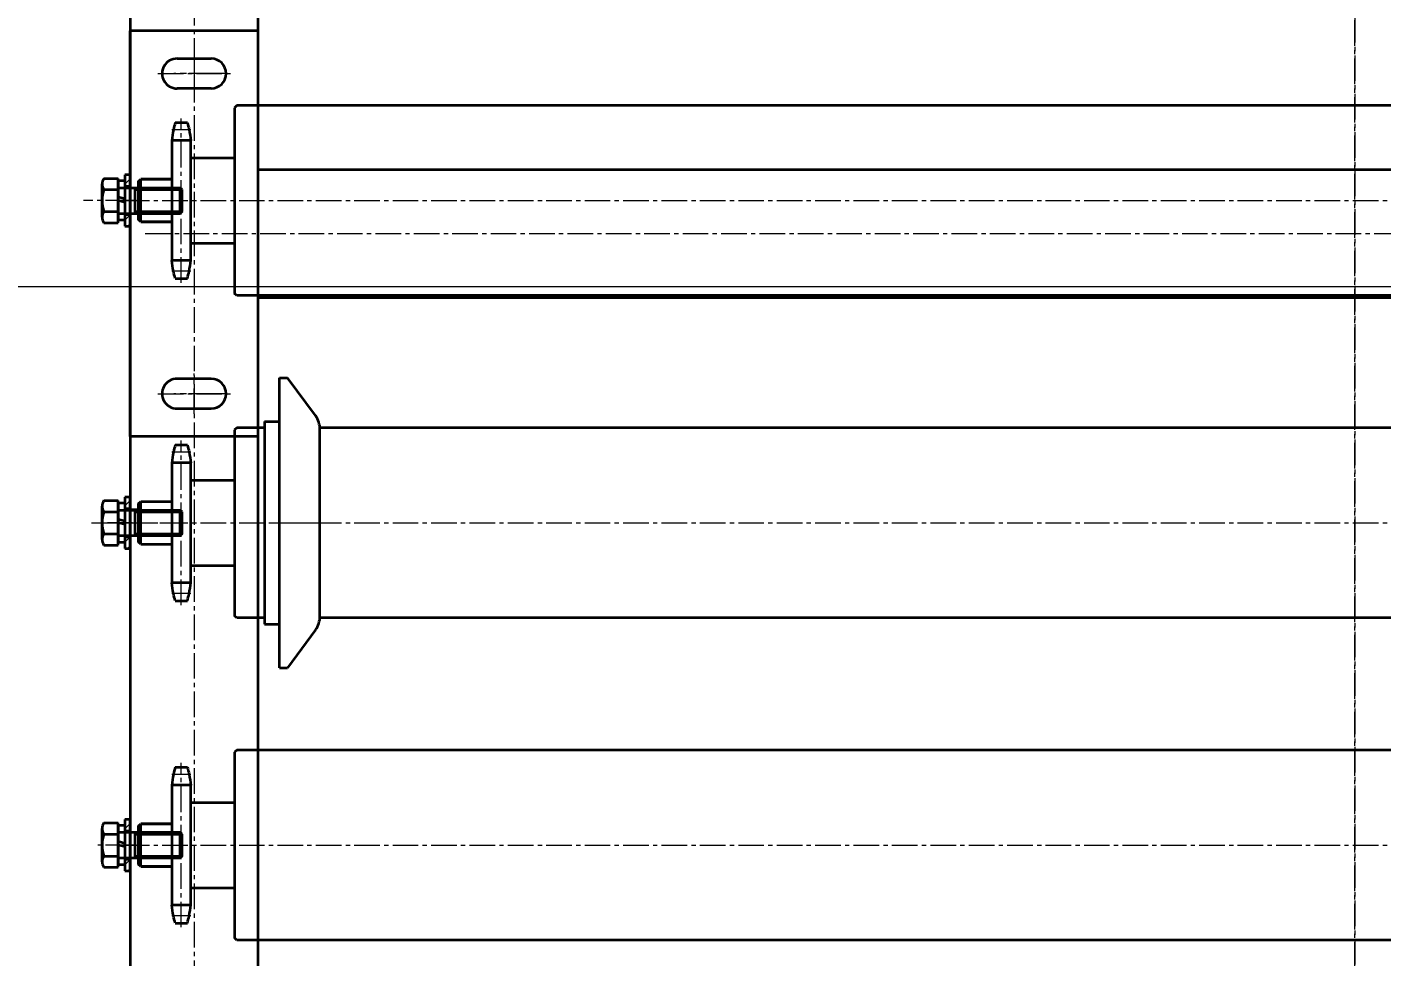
# Model space of a CAD drawing. Header units: millimetres. Extents: x -67280 to 67280, y -47520 to 47520.
# Drawn here: x -47870 to -47235, y -14346 to -13911 of the extents above; entities that cross this region are included whole.
import ezdxf

# ---------------------------------------------------------------- set-up
doc = ezdxf.new("R2010")
doc.units = ezdxf.units.MM
doc.linetypes.add('点画线', pattern=[18, 12, -2, 2, -2])
doc.layers.get('0').update_dxf_attribs({"lineweight": 35})
for name, color, linetype, lineweight in [('EB0', 7, 'Continuous', 35), ('EB0_1', 7, 'Continuous', 35), ('中心线层', 1, '点画线', 18), ('尺寸线层', 4, 'Continuous', 18), ('粗实线层', 7, 'Continuous', 35)]:
    doc.layers.add(name, color=color, linetype=linetype, lineweight=lineweight)
doc.styles.add('标准', font='', dxfattribs={"width": 0.667})
doc.styles.get('标准').set_extended_font_data('宋体')
doc.dimstyles.new('标准', dxfattribs={"dimscale": 160, "dimtxt": 2, "dimasz": 1, "dimexe": 1, "dimexo": 0, "dimgap": 1, "dimtad": 1, "dimdec": 1, "dimdsep": 46, "dimtxsty": '标准', "dimblk": '_CAXARROW', "dimcen": 0, "dimdle": 2, "dimaunit": 1, "dimadec": 0, "dimazin": 2, "dimtfac": 0.707107, "dimtdec": 3, "dimtmove": 0, "dimatfit": 3, "dimfxl": 0, "dimfrac": 2, "dimtolj": 1, "dimarcsym": 0})

# ---------------------------------------------------------------- blocks, each defined once
blk = doc.blocks.new('*X501')
at = {"layer": '尺寸线层', "linetype": 'Continuous', "lineweight": 18}
for points in [[(-51183.27, -8857.31), (-51163.27, -9017.31), (-51203.27, -9017.31)], [(-51183.27, -14032.31), (-51163.27, -13872.31), (-51203.27, -13872.31)]]:
    blk.add_hatch(color=0, dxfattribs=at).paths.add_polyline_path(points, flags=0)
at = {"layer": '尺寸线层', "color": 0}
for p, q in [((-50396.35, -8857.31), (-51343.27, -8857.31)), ((-46007.99, -14032.31), (-51343.27, -14032.31))]:
    blk.add_line(p, q, dxfattribs=at)
at = {"layer": '尺寸线层', "color": 0, "linetype": 'Continuous', "lineweight": 18}
blk.add_line((-51183.27, -8857.31), (-51183.27, -14032.31), dxfattribs=at)
at = {"layer": '尺寸线层', "color": 0, "insert": (-51503.27, -11444.81), "char_height": 320, "width": 1231.786, "attachment_point": 5, "rotation": 90, "line_spacing_factor": 1.15057, "style": '标准'}
blk.add_mtext('\\T1.1;5175', dxfattribs=at)
blk = doc.blocks.new('_CAXARROW')
blk.add_hatch(color=0).paths.add_polyline_path([(0, 0), (-1, 0.125), (-1, -0.125)], flags=0)
blk = doc.blocks.new('*X502')
at = {"layer": '尺寸线层', "linetype": 'Continuous', "lineweight": 18}
for points in [[(-51183.27, -14032.31), (-51163.27, -14192.31), (-51203.27, -14192.31)], [(-51183.27, -18397.31), (-51163.27, -18237.31), (-51203.27, -18237.31)]]:
    blk.add_hatch(color=0, dxfattribs=at).paths.add_polyline_path(points, flags=0)
at = {"layer": '尺寸线层', "color": 0}
for p, q in [((-46007.99, -14032.31), (-51343.27, -14032.31)), ((-46007.99, -18397.31), (-51343.27, -18397.31))]:
    blk.add_line(p, q, dxfattribs=at)
at = {"layer": '尺寸线层', "color": 0, "linetype": 'Continuous', "lineweight": 18}
blk.add_line((-51183.27, -14032.31), (-51183.27, -18397.31), dxfattribs=at)
at = {"layer": '尺寸线层', "color": 0, "insert": (-51503.27, -16214.81), "char_height": 320, "width": 1246.0153, "attachment_point": 5, "rotation": 90, "line_spacing_factor": 1.15057, "style": '标准'}
blk.add_mtext('\\T1.1;4365', dxfattribs=at)
blk = doc.blocks.new('*X1348')
at = {"layer": 'EB0', "linetype": '点画线', "lineweight": 18}
for p, q in [((-550, 579.5), (-550, 656.5)), ((-545.55, 651.16), (-554.45, 651.16)), ((-573.5, 618), (-595.89, 618)), ((-576.93, 618), (588.1, 618)), ((-545.55, 584.83), (-554.45, 584.83)), ((-550, 428.5), (-550, 505.5)), ((-545.55, 500.16), (-554.45, 500.16)), ((-592.1, 467), (-548.6, 467)), ((-575.5, 467), (-584.6, 467)), ((-576.93, 467), (588.1, 467)), ((-507, 467), (-482.02, 467)), ((-545.55, 433.83), (-554.45, 433.83)), ((-550, 277.5), (-550, 354.5)), ((-545.55, 349.16), (-554.45, 349.16)), ((-573.5, 316), (-589.1, 316)), ((-576.93, 316), (588.1, 316)), ((-545.55, 282.83), (-554.45, 282.83))]:
    blk.add_line(p, q, dxfattribs=at)
at = {"layer": 'EB0'}
for p, q in [((-576.5, 630), (-576.5, 606)), ((-574, 630), (-576.5, 630)), ((-574, 606), (-574, 630)), ((-587.1, 610.21), (-587.1, 625.79)), ((-586.33, 628.39), (-579.6, 628.39)), ((-586.33, 623.2), (-579.6, 623.2)), ((-579.6, 607.61), (-579.6, 628.39)), ((-579.6, 627.2), (-579.6, 608.8)), ((-576.5, 627.2), (-579.6, 627.2)), ((-579.6, 612), (-579.6, 624)), ((-579.6, 624), (-550.5, 624)), ((-576.5, 627.2), (-576.5, 608.8)), ((-574, 624.5), (-576.5, 624.5)), ((-571.6, 612), (-571.6, 624)), ((-571.6, 623.1), (-549.6, 623.1)), ((-549.6, 623.1), (-550.5, 624)), ((-550.5, 612), (-550.5, 624)), ((-549.6, 612.9), (-549.6, 623.1)), ((-576.5, 618.8), (-579.6, 619.63)), ((-576.9, 617.31), (-579.6, 618.03)), ((-576.5, 617.2), (-576.9, 617.31)), ((-586.33, 612.8), (-579.6, 612.8)), ((-579.6, 612), (-550.5, 612)), ((-576.5, 611.5), (-574, 611.5)), ((-571.6, 612.9), (-549.6, 612.9)), ((-549.6, 612.9), (-550.5, 612)), ((-586.33, 607.61), (-579.6, 607.61)), ((-576.5, 608.8), (-579.6, 608.8)), ((-576.5, 606), (-574, 606)), ((-586.33, 477.39), (-579.6, 477.39)), ((-579.6, 456.61), (-579.6, 477.39)), ((-579.6, 476.2), (-579.6, 457.8)), ((-576.5, 476.2), (-579.6, 476.2)), ((-576.5, 479), (-576.5, 455)), ((-574, 479), (-576.5, 479)), ((-576.5, 476.2), (-576.5, 457.8)), ((-574, 455), (-574, 479)), ((-587.1, 459.21), (-587.1, 474.79)), ((-586.33, 472.2), (-579.6, 472.2)), ((-579.6, 461), (-579.6, 473)), ((-579.6, 473), (-550.5, 473)), ((-574, 473.5), (-576.5, 473.5)), ((-570, 473.1), (-574, 473.1)), ((-571.6, 461), (-571.6, 473)), ((-571.6, 472.1), (-549.6, 472.1)), ((-549.6, 472.1), (-550.5, 473)), ((-550.5, 461), (-550.5, 473)), ((-549.6, 461.9), (-549.6, 472.1)), ((-576.5, 467.8), (-579.6, 468.63)), ((-576.9, 466.31), (-579.6, 467.03)), ((-576.5, 466.2), (-576.9, 466.31)), ((-586.33, 461.8), (-579.6, 461.8)), ((-579.6, 461), (-550.5, 461)), ((-576.5, 457.8), (-579.6, 457.8)), ((-576.5, 460.5), (-574, 460.5)), ((-570, 460.9), (-574, 460.9)), ((-571.6, 461.9), (-549.6, 461.9)), ((-549.6, 461.9), (-550.5, 461)), ((-586.33, 456.61), (-579.6, 456.61)), ((-576.5, 455), (-574, 455)), ((-586.33, 326.39), (-579.6, 326.39)), ((-579.6, 305.61), (-579.6, 326.39)), ((-579.6, 325.2), (-579.6, 306.8)), ((-576.5, 325.2), (-579.6, 325.2)), ((-576.5, 328), (-576.5, 304)), ((-574, 328), (-576.5, 328)), ((-576.5, 325.2), (-576.5, 306.8)), ((-574, 304), (-574, 328)), ((-587.1, 308.21), (-587.1, 323.79)), ((-586.33, 321.2), (-579.6, 321.2)), ((-579.6, 310), (-579.6, 322)), ((-579.6, 322), (-550.5, 322)), ((-576.5, 316.8), (-579.6, 317.63)), ((-574, 322.5), (-576.5, 322.5)), ((-571.6, 310), (-571.6, 322)), ((-571.6, 321.1), (-549.6, 321.1)), ((-549.6, 321.1), (-550.5, 322)), ((-550.5, 310), (-550.5, 322)), ((-549.6, 310.9), (-549.6, 321.1)), ((-576.9, 315.31), (-579.6, 316.03)), ((-576.5, 315.2), (-576.9, 315.31)), ((-586.33, 310.8), (-579.6, 310.8)), ((-586.33, 305.61), (-579.6, 305.61)), ((-579.6, 310), (-550.5, 310)), ((-576.5, 306.8), (-579.6, 306.8)), ((-576.5, 309.5), (-574, 309.5)), ((-571.6, 310.9), (-549.6, 310.9)), ((-549.6, 310.9), (-550.5, 310)), ((-576.5, 304), (-574, 304))]:
    blk.add_line(p, q, dxfattribs=at)
at = {"layer": 'EB0', "linetype": 'Continuous', "lineweight": 18}
for p, q in [((-574, 628.21), (-576.5, 625.71)), ((-574, 611.24), (-576.5, 608.74)), ((-574, 607), (-575, 606)), ((-576.5, 474.97), (-574, 477.47)), ((-576.5, 458), (-574, 460.5)), ((-575.26, 455), (-574, 456.26)), ((-574, 326.21), (-576.5, 323.71)), ((-574, 309.24), (-576.5, 306.74)), ((-574, 305), (-575, 304))]:
    blk.add_line(p, q, dxfattribs=at)
at = {"layer": 'EB0', "color": 1, "linetype": '点画线', "lineweight": 18}
for p, q in [((-571, 618), (-579.5, 618)), ((-573, 467), (-581.5, 467)), ((-571, 316), (-579.5, 316))]:
    blk.add_line(p, q, dxfattribs=at)
at = {"layer": 'EB0'}
for centre, radius, start, end in [((-582.31, 625.79), 4.79, 147.13277, 212.86723), ((-569.1, 618), 18, 163.22135, 196.77865), ((-582.31, 610.21), 4.79, 147.13277, 212.86723), ((-582.31, 474.79), 4.79, 147.13277, 212.86723), ((-569.1, 467), 18, 163.22135, 196.77865), ((-582.31, 459.21), 4.79, 147.13277, 212.86723), ((-582.31, 323.79), 4.79, 147.13277, 212.86723), ((-569.1, 316), 18, 163.22135, 196.77865), ((-582.31, 308.21), 4.79, 147.13277, 212.86723)]:
    blk.add_arc(centre, radius, start, end, dxfattribs=at)
at = {"layer": 'EB0_1'}
for p, q in [((-574, 1180), (-574, -1470)), ((-514, -1470), (-514, 1180)), ((-574, 507.5), (-574, 697.5)), ((-514, 697.5), (-574, 697.5)), ((-514, 507.5), (-514, 697.5)), ((-552, 684.5), (-536, 684.5)), ((-536, 670.5), (-552, 670.5)), ((-514, 632.5), (514, 632.5)), ((-514, 572.5), (514, 572.5)), ((-536, 534.5), (-552, 534.5)), ((-552, 520.5), (-536, 520.5)), ((-514, 507.5), (-574, 507.5))]:
    blk.add_line(p, q, dxfattribs=at)
for centre, start, end in [((-552, 677.5), 89.99999, 270), ((-536, 677.5), 269.99999, 89.99999), ((-552, 527.5), 90, 270.00001), ((-536, 527.5), 270, 90)]:
    blk.add_arc(centre, 7, start, end, dxfattribs=at)
at = {"layer": '中心线层'}
blk.add_line((0, 1280), (0, -1473), dxfattribs=at)
at = {"layer": '中心线层', "linetype": '点画线', "lineweight": 18}
for p, q in [((-544, 1180), (-544, -1470)), ((-544, 687), (-544, 668)), ((-544, 687), (-544, 668)), ((-560.94, 677.5), (-525.99, 677.5)), ((-534.5, 677.5), (-553.5, 677.5)), ((-529.5, 677.5), (-548.5, 677.5)), ((-567, 602.5), (567, 602.5)), ((-544, 518), (-544, 537)), ((-544, 518), (-544, 537)), ((-560.94, 527.5), (-525.99, 527.5)), ((-534.5, 527.5), (-553.5, 527.5)), ((-529.5, 527.5), (-548.5, 527.5))]:
    blk.add_line(p, q, dxfattribs=at)
at = {"layer": '粗实线层', "linetype": 'Continuous', "lineweight": 35}
for p, q in [((-524, 662.5), (-525, 661.5)), ((-525, 661.5), (-525, 574.5)), ((524, 662.5), (-524, 662.5)), ((-552.87, 654.5), (-547.13, 654.5)), ((-554.45, 646.08), (-554.45, 589.91)), ((-545.55, 646.08), (-554.45, 646.08)), ((-545.55, 589.91), (-545.55, 646.08)), ((-545.55, 638), (-525, 638)), ((-570, 627), (-569, 628)), ((-570, 609), (-570, 627)), ((-569, 608), (-569, 628)), ((-554.45, 628), (-569, 628)), ((-569, 628), (-554.45, 628)), ((-569, 608), (-570, 609)), ((-554.45, 608), (-569, 608)), ((-569, 608), (-554.45, 608)), ((-545.55, 598), (-525, 598)), ((-545.55, 589.91), (-554.45, 589.91)), ((-552.87, 581.5), (-547.13, 581.5)), ((-524, 573.5), (-525, 574.5)), ((524, 573.5), (-524, 573.5)), ((-504, 535), (-500.27, 535)), ((-504, 399), (-504, 535)), ((-487.15, 517.21), (-500.27, 535)), ((-511, 514.5), (-504, 514.5)), ((-511, 514.5), (-511, 419.5)), ((-524, 511.5), (-525, 510.5)), ((-525, 510.5), (-525, 423.5)), ((-511, 511.5), (-524, 511.5)), ((485, 511.5), (-485, 511.5)), ((-485, 423.32), (-485, 510.68)), ((-552.87, 503.5), (-547.13, 503.5)), ((-545.55, 495.08), (-554.45, 495.08)), ((-554.45, 495.08), (-554.45, 438.91)), ((-545.55, 438.91), (-545.55, 495.08)), ((-545.55, 487), (-525, 487)), ((-570, 476), (-569, 477)), ((-569, 457), (-569, 477)), ((-569, 477), (-554.45, 477)), ((-570, 458), (-570, 476)), ((-569, 457), (-570, 458)), ((-569, 457), (-554.45, 457)), ((-545.55, 447), (-525, 447)), ((-545.55, 438.91), (-554.45, 438.91)), ((-552.87, 430.5), (-547.13, 430.5)), ((-524, 422.5), (-525, 423.5)), ((-511, 422.5), (-524, 422.5)), ((-511, 419.5), (-504, 419.5)), ((485, 422.5), (-485, 422.5)), ((-487.15, 416.79), (-500.27, 399)), ((-504, 399), (-500.27, 399)), ((-524, 360.5), (-525, 359.5)), ((-525, 359.5), (-525, 272.5)), ((524, 360.5), (-524, 360.5)), ((-552.87, 352.5), (-547.13, 352.5)), ((-554.45, 344.08), (-554.45, 287.91)), ((-545.55, 344.08), (-554.45, 344.08)), ((-545.55, 287.91), (-545.55, 344.08)), ((-545.55, 336), (-525, 336)), ((-570, 325), (-569, 326)), ((-570, 307), (-570, 325)), ((-569, 306), (-569, 326)), ((-554.45, 326), (-569, 326)), ((-569, 326), (-554.45, 326)), ((-569, 306), (-570, 307)), ((-554.45, 306), (-569, 306)), ((-569, 306), (-554.45, 306)), ((-545.55, 296), (-525, 296)), ((-545.55, 287.91), (-554.45, 287.91)), ((-552.87, 279.5), (-547.13, 279.5)), ((-524, 271.5), (-525, 272.5)), ((524, 271.5), (-524, 271.5))]:
    blk.add_line(p, q, dxfattribs=at)
for centre, start, end in [((-496, 510.68), 0, 36.41278), ((-496, 423.32), 323.58722, 0)]:
    blk.add_arc(centre, 11, start, end, dxfattribs=at)
for points, knots in [([(-552.87, 654.5), (-553.15, 653.39), (-553.86, 650.62), (-554.23, 647.79), (-554.45, 646.08)], [0, 0, 0, 0, 2604.764938, 6509.780533, 6509.780533, 6509.780533, 6509.780533]), ([(-547.13, 654.5), (-546.85, 653.39), (-546.14, 650.62), (-545.77, 647.79), (-545.55, 646.08)], [0, 0, 0, 0, 2589.065286, 6470.544255, 6470.544255, 6470.544255, 6470.544255]), ([(-552.87, 581.5), (-553.15, 582.61), (-553.86, 585.38), (-554.23, 588.21), (-554.45, 589.91)], [0, 0, 0, 0, 2459.488115, 6146.707375, 6146.707375, 6146.707375, 6146.707375]), ([(-547.13, 581.5), (-546.85, 582.61), (-546.14, 585.38), (-545.77, 588.21), (-545.55, 589.91)], [0, 0, 0, 0, 2443.49981, 6106.749697, 6106.749697, 6106.749697, 6106.749697]), ([(-552.87, 503.5), (-553.15, 502.39), (-553.86, 499.62), (-554.23, 496.79), (-554.45, 495.08)], [0, 0, 0, 0, 2277.383771, 5691.595556, 5691.595556, 5691.595556, 5691.595556]), ([(-547.13, 503.5), (-546.85, 502.39), (-546.14, 499.62), (-545.77, 496.79), (-545.55, 495.08)], [0, 0, 0, 0, 2260.96722, 5650.567613, 5650.567613, 5650.567613, 5650.567613]), ([(-552.87, 430.5), (-553.15, 431.61), (-553.86, 434.38), (-554.23, 437.21), (-554.45, 438.91)], [0, 0, 0, 0, 2138.98974, 5345.723743, 5345.723743, 5345.723743, 5345.723743]), ([(-547.13, 430.5), (-546.85, 431.61), (-546.14, 434.38), (-545.77, 437.21), (-545.55, 438.91)], [0, 0, 0, 0, 2122.244922, 5303.875402, 5303.875402, 5303.875402, 5303.875402]), ([(-552.87, 352.5), (-553.15, 351.39), (-553.86, 348.62), (-554.23, 345.79), (-554.45, 344.08)], [0, 0, 0, 0, 1968.338189, 4919.234531, 4919.234531, 4919.234531, 4919.234531]), ([(-547.13, 352.5), (-546.85, 351.39), (-546.14, 348.62), (-545.77, 345.79), (-545.55, 344.08)], [0, 0, 0, 0, 1951.126655, 4876.219783, 4876.219783, 4876.219783, 4876.219783]), ([(-552.87, 279.5), (-553.15, 280.61), (-553.86, 283.38), (-554.23, 286.21), (-554.45, 287.91)], [0, 0, 0, 0, 1840.453089, 4599.626446, 4599.626446, 4599.626446, 4599.626446]), ([(-547.13, 279.5), (-546.85, 280.61), (-546.14, 283.38), (-545.77, 286.21), (-545.55, 287.91)], [0, 0, 0, 0, 1822.903651, 4555.767214, 4555.767214, 4555.767214, 4555.767214])]:
    blk.add_open_spline(points, degree=3, knots=knots, dxfattribs=at)
blk = doc.blocks.new('*X1828')
at = {"layer": '尺寸线层', "linetype": 'Continuous', "lineweight": 18}
for points in [[(-48562.97, -13429.8), (-48542.97, -13589.8), (-48582.97, -13589.8)], [(-48562.97, -16079.8), (-48542.97, -15919.8), (-48582.97, -15919.8)]]:
    blk.add_hatch(color=0, dxfattribs=at).paths.add_polyline_path(points, flags=0)
at = {"layer": '尺寸线层', "color": 0}
for p, q in [((-47821.97, -13429.8), (-48722.97, -13429.8)), ((-47821.97, -16079.8), (-48722.97, -16079.8))]:
    blk.add_line(p, q, dxfattribs=at)
at = {"layer": '尺寸线层', "color": 0, "linetype": 'Continuous', "lineweight": 18}
blk.add_line((-48562.97, -13429.8), (-48562.97, -16079.8), dxfattribs=at)
at = {"layer": '尺寸线层', "color": 0, "insert": (-48882.97, -14754.8), "char_height": 320, "width": 1243.6437, "attachment_point": 5, "rotation": 90, "line_spacing_factor": 1.15057, "style": '标准'}
blk.add_mtext('\\T1.1;2650', dxfattribs=at)

msp = doc.modelspace()

# ---------------------------------------------------------------- dimensions: what is measured, and where the dimension line sits
at = {"layer": '尺寸线层'}
for base, p1, p2, picture, middle in [((-51183.269, -14032.309), (-50396.352, -8857.309), (-46007.985, -14032.309), '*X501', (-51183.269, -11444.809)), ((-51183.269, -18397.309), (-46007.985, -14032.309), (-46007.985, -18397.309), '*X502', (-51183.269, -16214.809))]:
    dim = msp.add_linear_dim(base=base, p1=p1, p2=p2, angle=270, dimstyle='标准', override={"dimsah": 1, "dimtfill": 1, "dimtzin": 8}, dxfattribs=at)
    dim.commit()
    dim.dimension.update_dxf_attribs({"geometry": picture, "text_midpoint": middle})

# ---------------------------------------------------------------- next in the draw order: block references
at = {"layer": '中心线层'}
msp.add_blockref('*X1348', (-47247.969, -14609.804), dxfattribs=at)

# ---------------------------------------------------------------- next in the draw order: linework, layer by layer
at = {"layer": '中心线层', "linetype": '点画线', "lineweight": 18}
msp.add_line((-47247.969, -22181.308), (-47247.969, -4818.458), dxfattribs=at)

# ---------------------------------------------------------------- next in the draw order: dimensions: what is measured, and where the dimension line sits
at = {"layer": '尺寸线层'}
dim = msp.add_linear_dim(base=(-48562.966, -16079.804), p1=(-47821.969, -13429.804), p2=(-47821.969, -16079.804), angle=90, dimstyle='标准', override={"dimsah": 1, "dimtfill": 1, "dimtzin": 8}, dxfattribs=at)
dim.commit()
dim.dimension.update_dxf_attribs({"geometry": '*X1828', "text_midpoint": (-48562.966, -14754.804)})

doc.saveas('drawing.dxf')
